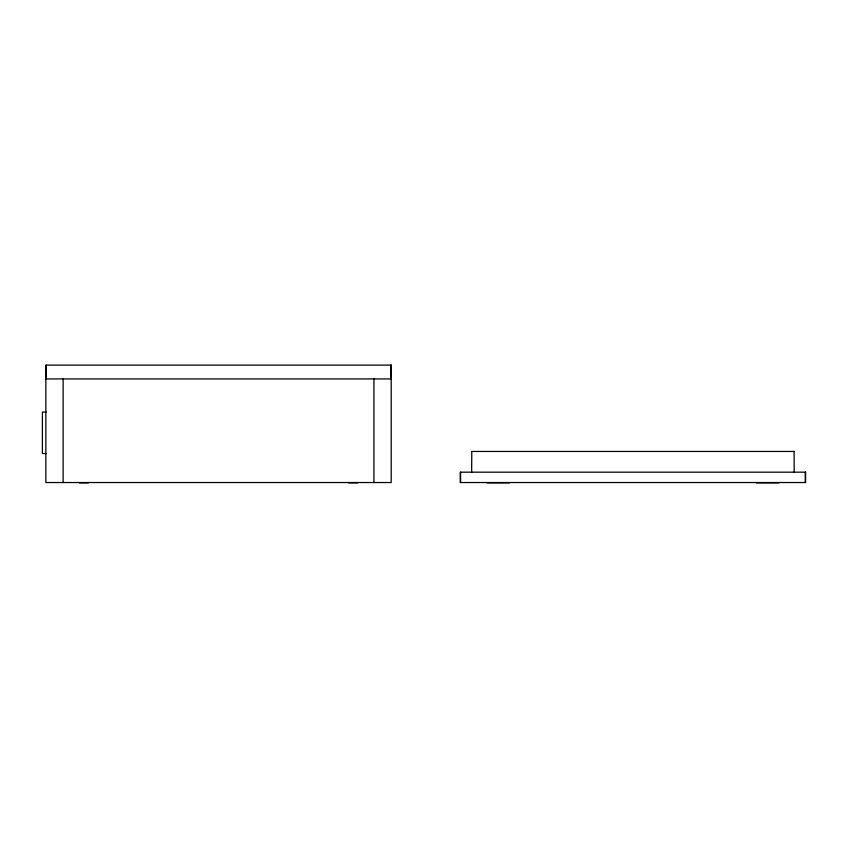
<?xml version="1.0" encoding="UTF-8"?>
<svg xmlns="http://www.w3.org/2000/svg" width="848" height="848" viewBox="0 0 848 848"><rect width="100%" height="100%" fill="white"/><g stroke="black" fill="none" stroke-linecap="round" stroke-linejoin="round"><path stroke-width="1.27" d="M45.856 378.929L391.193 378.929M46.099 412.086L42.4 412.086L42.4 453.532L46.099 453.532M471.658 451.454L794.205 451.454M79.352 482.883L88.33 482.883M348.719 482.883L357.697 482.883M487.028 482.883L509.468 482.883M756.384 482.883L778.835 482.883M805.271 472.177L805.271 482.533M794.088 451.454L794.205 472.177M471.774 451.454L471.658 472.177M460.591 472.177L460.591 482.533M390.864 365.117L390.864 378.929M373.926 378.929L373.926 482.533M63.123 378.929L63.123 482.533M46.184 365.117L46.184 378.929M391.193 365.117L45.856 365.117L45.856 482.533L391.193 482.533L391.193 365.117M805.6 472.177L460.263 472.177L460.263 482.533L805.6 482.533L805.6 472.177"/></g></svg>
